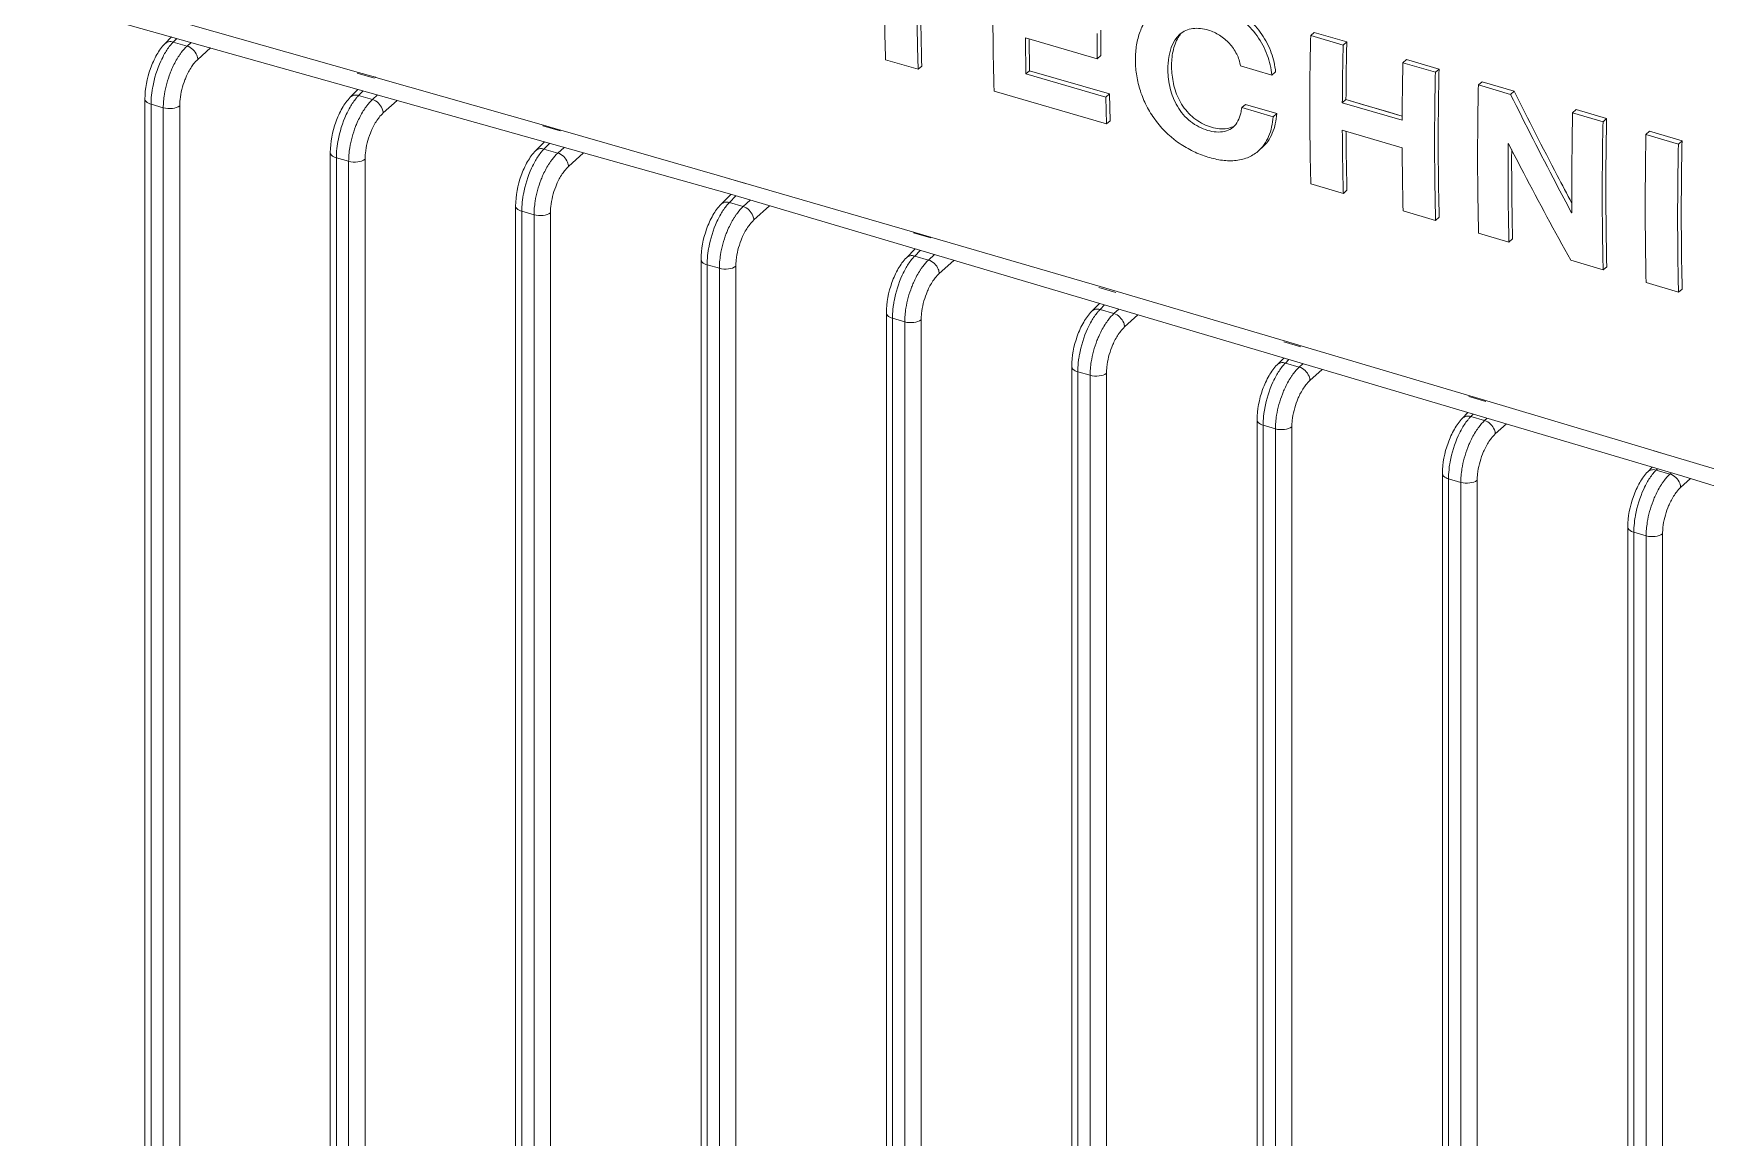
# Model space of a CAD drawing. Header units: millimetres. Extents: x 0 to 3564, y 0 to 2520.
# Drawn here: x 2432.2 to 2501, y 1802.8 to 1848.2 of the extents above; entities that cross this region are included whole.
import ezdxf

# ---------------------------------------------------------------- set-up
doc = ezdxf.new("R2010")
doc.units = ezdxf.units.MM
doc.layers.get('0').update_dxf_attribs({"lineweight": 13})

msp = doc.modelspace()

# ---------------------------------------------------------------- linework, layer by layer
for p, q in [((2421.141, 1852.743), (2460.834, 1841.576)), ((2437.618, 1847.754), (2437.89, 1848.031)), ((2445.578, 1846.574), (2438.663, 1848.534)), ((2473.001, 1847.994), (2475.951, 1847.135)), ((2476.101, 1847.265), (2476.1, 1848.307)), ((2484.726, 1848.087), (2484.876, 1848.217)), ((2486.061, 1847.695), (2484.726, 1848.087)), ((2486.211, 1847.825), (2484.876, 1848.217)), ((2438.105, 1847.97), (2437.961, 1847.824)), ((2437.961, 1847.824), (2438.531, 1847.66)), ((2438.531, 1847.66), (2438.692, 1847.805)), ((2438.97, 1847.108), (2439.493, 1847.58)), ((2486.061, 1847.695), (2486.211, 1847.825)), ((2467.248, 1847.096), (2468.587, 1846.707)), ((2468.587, 1846.707), (2468.737, 1846.837)), ((2473.019, 1846.515), (2473.169, 1846.645)), ((2476.451, 1845.688), (2473.169, 1846.645)), ((2475.951, 1847.135), (2476.101, 1847.265)), ((2481.839, 1846.844), (2483.135, 1846.465)), ((2488.52, 1846.973), (2488.67, 1847.103)), ((2489.855, 1846.58), (2488.52, 1846.973)), ((2490.005, 1846.71), (2488.67, 1847.103)), ((2489.855, 1846.58), (2490.005, 1846.71)), ((2446.234, 1846.338), (2445.518, 1846.541)), ((2446.271, 1846.377), (2445.578, 1846.574)), ((2446.292, 1846.371), (2446.271, 1846.377)), ((2453.189, 1844.401), (2446.292, 1846.371)), ((2476.301, 1845.558), (2473.019, 1846.515)), ((2483.285, 1846.595), (2483.135, 1846.465)), ((2491.623, 1846.059), (2491.773, 1846.189)), ((2492.948, 1845.669), (2491.623, 1846.059)), ((2493.098, 1845.799), (2491.773, 1846.189)), ((2436.796, 1845.479), (2436.796, 1845.481)), ((2436.796, 1775.765), (2436.796, 1845.481)), ((2437.046, 1845.264), (2437.046, 1775.549)), ((2437.551, 1845.119), (2437.046, 1845.264)), ((2445.239, 1845.554), (2445.555, 1845.874)), ((2445.769, 1845.814), (2445.582, 1845.624)), ((2445.582, 1845.624), (2446.152, 1845.46)), ((2446.152, 1845.46), (2446.36, 1845.648)), ((2446.591, 1844.908), (2447.161, 1845.422)), ((2471.709, 1845.8), (2476.328, 1844.454)), ((2476.301, 1845.558), (2476.451, 1845.688)), ((2476.328, 1844.454), (2476.301, 1845.558)), ((2476.451, 1845.688), (2476.479, 1844.584)), ((2482.042, 1845.258), (2481.892, 1845.129)), ((2483.336, 1844.88), (2482.042, 1845.258)), ((2486.027, 1845.325), (2486.177, 1845.455)), ((2488.487, 1844.604), (2486.027, 1845.325)), ((2488.488, 1844.777), (2486.177, 1845.455)), ((2492.948, 1845.669), (2493.098, 1845.799)), ((2437.551, 1775.403), (2437.551, 1845.119)), ((2438.227, 1845.205), (2438.227, 1775.489)), ((2476.328, 1844.454), (2476.478, 1844.584)), ((2483.186, 1844.75), (2481.892, 1845.129)), ((2483.186, 1844.75), (2483.336, 1844.88)), ((2495.496, 1844.917), (2495.646, 1845.046)), ((2496.745, 1844.547), (2495.496, 1844.917)), ((2496.895, 1844.677), (2495.646, 1845.046)), ((2496.745, 1844.547), (2496.895, 1844.677)), ((2453.866, 1844.178), (2453.151, 1844.38)), ((2453.881, 1844.203), (2453.189, 1844.401)), ((2453.901, 1844.197), (2453.881, 1844.203)), ((2460.426, 1842.319), (2453.901, 1844.197)), ((2486.027, 1844.197), (2488.487, 1843.475)), ((2498.512, 1844.025), (2498.662, 1844.155)), ((2499.844, 1843.63), (2498.512, 1844.025)), ((2499.994, 1843.76), (2498.662, 1844.155)), ((2444.417, 1843.279), (2444.417, 1843.281)), ((2444.417, 1773.565), (2444.417, 1843.281)), ((2452.86, 1843.354), (2453.219, 1843.718)), ((2453.433, 1843.658), (2453.203, 1843.424)), ((2453.203, 1843.424), (2453.773, 1843.26)), ((2453.773, 1843.26), (2454.028, 1843.49)), ((2454.212, 1842.708), (2454.829, 1843.265)), ((2492.842, 1843.649), (2492.859, 1843.644)), ((2499.844, 1843.63), (2499.994, 1843.76)), ((2444.667, 1843.064), (2444.667, 1773.349)), ((2445.172, 1842.919), (2444.667, 1843.064)), ((2445.172, 1773.203), (2445.172, 1842.919)), ((2445.848, 1843.005), (2445.848, 1773.289)), ((2461.492, 1842.007), (2460.426, 1842.321)), ((2460.795, 1842.213), (2460.426, 1842.319)), ((2461.499, 1842.009), (2460.795, 1842.213)), ((2468.444, 1839.995), (2461.499, 1842.009)), ((2484.733, 1841.994), (2486.069, 1841.602)), ((2460.481, 1841.154), (2460.882, 1841.561)), ((2461.094, 1841.499), (2460.824, 1841.224)), ((2460.824, 1841.224), (2461.394, 1841.06)), ((2460.834, 1841.576), (2500.025, 1829.971)), ((2461.394, 1841.06), (2461.686, 1841.323)), ((2486.069, 1841.602), (2486.219, 1841.732)), ((2452.038, 1841.079), (2452.038, 1841.081)), ((2452.038, 1771.365), (2452.038, 1841.081)), ((2452.793, 1840.719), (2452.288, 1840.864)), ((2452.288, 1840.864), (2452.288, 1771.149)), ((2452.793, 1771.003), (2452.793, 1840.719)), ((2453.469, 1840.805), (2453.469, 1771.089)), ((2461.833, 1840.508), (2462.477, 1841.089)), ((2488.528, 1840.879), (2489.863, 1840.487)), ((2489.863, 1840.487), (2490.013, 1840.616)), ((2495.453, 1840.806), (2495.469, 1840.82)), ((2495.47, 1840.801), (2495.453, 1840.806)), ((2469.102, 1839.767), (2468.402, 1839.973)), ((2469.146, 1839.791), (2468.444, 1839.995)), ((2476.074, 1837.767), (2469.146, 1839.791)), ((2491.63, 1839.966), (2492.879, 1839.597)), ((2468.102, 1838.954), (2468.46, 1839.318)), ((2468.672, 1839.255), (2468.445, 1839.024)), ((2469.015, 1838.86), (2469.26, 1839.081)), ((2492.879, 1839.597), (2493.029, 1839.727)), ((2459.659, 1838.879), (2459.659, 1838.881)), ((2459.659, 1769.165), (2459.659, 1838.881)), ((2460.414, 1838.519), (2459.909, 1838.664)), ((2459.909, 1838.664), (2459.909, 1768.949)), ((2460.414, 1768.803), (2460.414, 1838.519)), ((2461.09, 1838.605), (2461.09, 1768.889)), ((2468.445, 1839.024), (2469.015, 1838.86)), ((2469.454, 1838.308), (2470.051, 1838.847)), ((2495.418, 1838.848), (2496.752, 1838.453)), ((2496.752, 1838.453), (2496.902, 1838.583)), ((2476.711, 1837.527), (2476.011, 1837.733)), ((2476.774, 1837.561), (2476.074, 1837.767)), ((2498.519, 1837.93), (2499.85, 1837.536)), ((2475.723, 1836.754), (2476.038, 1837.074)), ((2476.25, 1837.011), (2476.066, 1836.824)), ((2483.684, 1835.527), (2476.774, 1837.561)), ((2499.85, 1837.536), (2500, 1837.666)), ((2467.28, 1836.679), (2467.28, 1836.681)), ((2467.28, 1766.965), (2467.28, 1836.681)), ((2468.035, 1836.319), (2467.53, 1836.464)), ((2467.53, 1836.464), (2467.53, 1766.749)), ((2468.035, 1766.603), (2468.035, 1836.319)), ((2468.711, 1836.405), (2468.711, 1766.689)), ((2476.066, 1836.824), (2476.636, 1836.66)), ((2476.636, 1836.66), (2476.834, 1836.838)), ((2477.075, 1836.108), (2477.625, 1836.604)), ((2484.32, 1835.288), (2483.621, 1835.493)), ((2484.382, 1835.321), (2483.684, 1835.527)), ((2491.274, 1833.277), (2484.382, 1835.321)), ((2474.901, 1834.479), (2474.901, 1834.481)), ((2474.901, 1764.765), (2474.901, 1834.481)), ((2475.656, 1834.119), (2475.151, 1834.264)), ((2475.151, 1834.264), (2475.151, 1764.549)), ((2483.344, 1834.554), (2483.616, 1834.83)), ((2483.828, 1834.767), (2483.687, 1834.624)), ((2483.687, 1834.624), (2484.257, 1834.46)), ((2484.257, 1834.46), (2484.408, 1834.596)), ((2484.696, 1833.908), (2485.199, 1834.361)), ((2475.656, 1764.403), (2475.656, 1834.119)), ((2476.332, 1834.205), (2476.332, 1764.489)), ((2491.93, 1833.048), (2491.23, 1833.254)), ((2491.97, 1833.07), (2491.274, 1833.277)), ((2498.844, 1831.017), (2491.97, 1833.07)), ((2482.522, 1832.279), (2482.522, 1832.281)), ((2482.522, 1762.565), (2482.522, 1832.281)), ((2490.965, 1832.354), (2491.194, 1832.586)), ((2491.406, 1832.523), (2491.308, 1832.424)), ((2491.308, 1832.424), (2491.878, 1832.26)), ((2491.878, 1832.26), (2491.981, 1832.353)), ((2483.277, 1831.919), (2482.772, 1832.064)), ((2482.772, 1832.064), (2482.772, 1762.349)), ((2483.277, 1762.203), (2483.277, 1831.919)), ((2483.953, 1832.005), (2483.953, 1762.289)), ((2492.317, 1831.708), (2492.772, 1832.119)), ((2499.473, 1830.827), (2498.839, 1831.014)), ((2499.473, 1830.828), (2498.844, 1831.017)), ((2499.535, 1830.81), (2499.473, 1830.828)), ((2499.534, 1830.809), (2499.473, 1830.827)), ((2506.473, 1828.722), (2499.535, 1830.81)), ((2498.586, 1830.154), (2498.772, 1830.342)), ((2498.984, 1830.28), (2498.929, 1830.224)), ((2498.929, 1830.224), (2499.499, 1830.06)), ((2490.143, 1830.079), (2490.143, 1830.081)), ((2490.143, 1760.365), (2490.143, 1830.081)), ((2490.898, 1829.719), (2490.393, 1829.864)), ((2490.393, 1829.864), (2490.393, 1760.149)), ((2490.898, 1760.003), (2490.898, 1829.719)), ((2491.574, 1829.805), (2491.574, 1760.089)), ((2499.499, 1830.06), (2499.555, 1830.11)), ((2499.938, 1829.508), (2500.343, 1829.873)), ((2500.025, 1829.971), (2534.412, 1819.308)), ((2497.764, 1827.879), (2497.764, 1827.881)), ((2497.764, 1758.165), (2497.764, 1827.881)), ((2498.519, 1827.519), (2498.014, 1827.664)), ((2498.014, 1827.664), (2498.014, 1757.949)), ((2498.519, 1757.803), (2498.519, 1827.519)), ((2499.195, 1827.605), (2499.195, 1757.889))]:
    msp.add_line(p, q)
msp.add_lwpolyline([(2488.488, 1844.777), (2487.818, 1844.976), (2486.995, 1845.213), (2486.177, 1845.455)])
for centre, radius, start, end in [((2585.988, 1847.709), 110.039, 179.75627, 180.29864), ((2578.655, 1848.685), 105.506, 180.3992, 180.57356), ((2576.861, 1848.666), 103.711, 180.57302, 181.11689), ((2440.648, 1845.629), 2.943, 145.79338, 147.99084), ((2440.36, 1845.262), 3.314, 176.83071, 179.95392), ((2448.269, 1843.429), 2.943, 145.79338, 147.99084), ((2447.981, 1843.062), 3.314, 176.83071, 179.95392), ((2455.89, 1841.229), 2.943, 145.79338, 147.99084), ((2455.602, 1840.862), 3.314, 176.83071, 179.95392), ((2463.511, 1839.029), 2.943, 145.79338, 147.99084), ((2463.223, 1838.662), 3.314, 176.83071, 179.95392), ((2471.132, 1836.829), 2.943, 145.79338, 147.99084), ((2470.844, 1836.462), 3.314, 176.83071, 179.95392), ((2478.753, 1834.629), 2.943, 145.79338, 147.99084), ((2478.465, 1834.262), 3.314, 176.83071, 179.95392), ((2486.374, 1832.429), 2.943, 145.79338, 147.99084), ((2486.086, 1832.062), 3.314, 176.83071, 179.95392), ((2493.995, 1830.229), 2.943, 145.79338, 147.99084), ((2493.707, 1829.862), 3.314, 176.83071, 179.95392), ((2501.616, 1828.029), 2.943, 145.79338, 147.99084), ((2501.328, 1827.662), 3.314, 176.83071, 179.95392)]:
    msp.add_arc(centre, radius, start, end)
for points, knots in [([(2467.215, 1852.041), (2467.208, 1851.622), (2467.19, 1849.974), (2467.21, 1848.325), (2467.248, 1847.096)], [0, 0, 0, 0, 0.253839, 1, 1, 1, 1]), ([(2468.587, 1846.707), (2468.574, 1847.113), (2468.534, 1848.761), (2468.534, 1850.41), (2468.554, 1851.652)], [0, 0, 0, 0, 0.246122, 1, 1, 1, 1]), ([(2468.701, 1851.608), (2468.695, 1851.205), (2468.68, 1849.614), (2468.7, 1848.024), (2468.737, 1846.837)], [0, 0, 0, 0, 0.253735, 1, 1, 1, 1]), ([(2471.7, 1851.893), (2471.687, 1851.376), (2471.647, 1849.345), (2471.663, 1847.313), (2471.709, 1845.8)], [0, 0, 0, 0, 0.254556, 1, 1, 1, 1]), ([(2483.134, 1846.464), (2483.105, 1846.744), (2482.972, 1847.314), (2482.552, 1848.097), (2481.94, 1848.754), (2481.208, 1849.235), (2480.426, 1849.524), (2479.647, 1849.638), (2478.906, 1849.531), (2478.482, 1849.289), (2478.307, 1849.138)], [0, 0, 0, 0, 0.128983, 0.265224, 0.40289, 0.53633, 0.662987, 0.782359, 0.893875, 1, 1, 1, 1]), ([(2483.285, 1846.594), (2483.257, 1846.862), (2483.133, 1847.407), (2482.744, 1848.162), (2482.176, 1848.807), (2481.488, 1849.294), (2480.745, 1849.604), (2479.997, 1849.755), (2479.273, 1849.717), (2478.836, 1849.536), (2478.649, 1849.412)], [0, 0, 0, 0, 0.127861, 0.26282, 0.399686, 0.53305, 0.660142, 0.780461, 0.89334, 1, 1, 1, 1]), ([(2478.307, 1849.138), (2478.173, 1849.022), (2477.936, 1848.746), (2477.69, 1848.252), (2477.55, 1847.7), (2477.504, 1847.112), (2477.545, 1846.5), (2477.684, 1845.877), (2477.928, 1845.262), (2478.389, 1844.478), (2479.044, 1843.818), (2479.815, 1843.351), (2480.412, 1843.106), (2481.008, 1842.956), (2481.587, 1842.924), (2482.123, 1843.035), (2482.429, 1843.217), (2482.557, 1843.328)], [0, 0, 0, 0, 0.054524, 0.110419, 0.168444, 0.228768, 0.291411, 0.356601, 0.424394, 0.49432, 0.635663, 0.704588, 0.77078, 0.83381, 0.892889, 0.947832, 1, 1, 1, 1]), ([(2473.019, 1846.515), (2473.017, 1846.637), (2473.008, 1847.131), (2473.003, 1847.624), (2473.001, 1847.994)], [0, 0, 0, 0, 0.248838, 1, 1, 1, 1]), ([(2481.534, 1844.319), (2481.456, 1844.251), (2481.261, 1844.15), (2480.926, 1844.106), (2480.569, 1844.156), (2480.21, 1844.289), (2479.86, 1844.486), (2479.548, 1844.758), (2479.291, 1845.085), (2479.038, 1845.558), (2478.901, 1846.066), (2478.853, 1846.568), (2478.859, 1847.24), (2479.022, 1847.858), (2479.351, 1848.143)], [0, 0, 0, 0, 0.053065, 0.109656, 0.170894, 0.236485, 0.305323, 0.376434, 0.44791, 0.517946, 0.651025, 0.714609, 0.776434, 1, 1, 1, 1]), ([(2481.506, 1844.336), (2481.321, 1844.253), (2480.984, 1844.229), (2480.562, 1844.339), (2480.232, 1844.485), (2479.918, 1844.688), (2479.642, 1844.954), (2479.414, 1845.261), (2479.188, 1845.699), (2479.03, 1846.273), (2478.987, 1846.953), (2479.071, 1847.59), (2479.244, 1847.981), (2479.37, 1848.137)], [0, 0, 0, 0, 0.111428, 0.173918, 0.239843, 0.308447, 0.37871, 0.448894, 0.517611, 0.648675, 0.772546, 0.8899, 1, 1, 1, 1]), ([(2479.351, 1848.143), (2479.424, 1848.206), (2479.59, 1848.314), (2479.886, 1848.394), (2480.205, 1848.388), (2480.418, 1848.343), (2480.524, 1848.311)], [0, 0, 0, 0, 0.233358, 0.474619, 0.730304, 1, 1, 1, 1]), ([(2480.524, 1848.311), (2480.684, 1848.265), (2480.998, 1848.116), (2481.4, 1847.778), (2481.701, 1847.345), (2481.818, 1847.011), (2481.839, 1846.843)], [0, 0, 0, 0, 0.24177, 0.496854, 0.754568, 1, 1, 1, 1]), ([(2484.726, 1848.087), (2484.701, 1847.061), (2484.675, 1845.029), (2484.706, 1842.998), (2484.733, 1841.994)], [0, 0, 0, 0, 0.505679, 1, 1, 1, 1]), ([(2437.618, 1847.754), (2437.488, 1847.622), (2437.257, 1847.294), (2436.923, 1846.544), (2436.796, 1845.906), (2436.796, 1845.481)], [0, 0, 0, 0, 0.226138, 0.481934, 1, 1, 1, 1]), ([(2437.607, 1847.347), (2437.55, 1847.246), (2437.328, 1846.81), (2437.182, 1846.335), (2437.115, 1845.968)], [0, 0, 0, 0, 0.236444, 1, 1, 1, 1]), ([(2437.961, 1847.824), (2437.93, 1847.792), (2437.796, 1847.646), (2437.684, 1847.48), (2437.607, 1847.347)], [0, 0, 0, 0, 0.225378, 1, 1, 1, 1]), ([(2437.618, 1847.754), (2437.658, 1847.794), (2437.774, 1847.852), (2437.899, 1847.841), (2437.961, 1847.824)], [0, 0, 0, 0, 0.468662, 1, 1, 1, 1]), ([(2438.214, 1847.284), (2438.239, 1847.321), (2438.334, 1847.454), (2438.442, 1847.579), (2438.531, 1847.66)], [0, 0, 0, 0, 0.269476, 1, 1, 1, 1]), ([(2438.531, 1847.66), (2438.707, 1847.605), (2438.911, 1847.405), (2438.968, 1847.166), (2438.97, 1847.108)], [0, 0, 0, 0, 0.759743, 1, 1, 1, 1]), ([(2486.027, 1845.325), (2486.028, 1845.522), (2486.034, 1846.312), (2486.047, 1847.102), (2486.061, 1847.695)], [0, 0, 0, 0, 0.248462, 1, 1, 1, 1]), ([(2486.211, 1847.825), (2486.206, 1847.627), (2486.189, 1846.837), (2486.18, 1846.047), (2486.177, 1845.455)], [0, 0, 0, 0, 0.25153, 1, 1, 1, 1]), ([(2437.835, 1846.546), (2437.857, 1846.604), (2437.948, 1846.825), (2438.058, 1847.039), (2438.152, 1847.19)], [0, 0, 0, 0, 0.259402, 1, 1, 1, 1]), ([(2438.443, 1846.274), (2438.463, 1846.327), (2438.547, 1846.526), (2438.652, 1846.717), (2438.744, 1846.847)], [0, 0, 0, 0, 0.262647, 1, 1, 1, 1]), ([(2438.744, 1846.847), (2438.762, 1846.872), (2438.83, 1846.965), (2438.908, 1847.051), (2438.97, 1847.108)], [0, 0, 0, 0, 0.268437, 1, 1, 1, 1]), ([(2488.52, 1846.973), (2488.515, 1846.774), (2488.499, 1845.985), (2488.489, 1845.195), (2488.487, 1844.604)], [0, 0, 0, 0, 0.251501, 1, 1, 1, 1]), ([(2490.005, 1846.71), (2489.993, 1846.194), (2489.958, 1844.163), (2489.972, 1842.131), (2490.012, 1840.616)], [0, 0, 0, 0, 0.254009, 1, 1, 1, 1]), ([(2437.115, 1845.968), (2437.106, 1845.924), (2437.077, 1845.75), (2437.058, 1845.575), (2437.051, 1845.445)], [0, 0, 0, 0, 0.257178, 1, 1, 1, 1]), ([(2437.563, 1845.389), (2437.571, 1845.484), (2437.62, 1845.879), (2437.727, 1846.265), (2437.835, 1846.546)], [0, 0, 0, 0, 0.241893, 1, 1, 1, 1]), ([(2438.227, 1845.205), (2438.227, 1845.29), (2438.249, 1845.655), (2438.341, 1846.014), (2438.443, 1846.274)], [0, 0, 0, 0, 0.234357, 1, 1, 1, 1]), ([(2489.862, 1840.487), (2489.835, 1841.491), (2489.809, 1843.522), (2489.831, 1845.554), (2489.855, 1846.58)], [0, 0, 0, 0, 0.494628, 1, 1, 1, 1]), ([(2491.623, 1846.059), (2491.6, 1845.033), (2491.576, 1843.002), (2491.604, 1840.97), (2491.63, 1839.966)], [0, 0, 0, 0, 0.505295, 1, 1, 1, 1]), ([(2437.046, 1845.264), (2437.011, 1845.275), (2436.908, 1845.311), (2436.797, 1845.403), (2436.796, 1845.479)], [0, 0, 0, 0, 0.32396, 1, 1, 1, 1]), ([(2445.239, 1845.554), (2445.109, 1845.422), (2444.878, 1845.094), (2444.544, 1844.344), (2444.417, 1843.706), (2444.417, 1843.281)], [0, 0, 0, 0, 0.226138, 0.481934, 1, 1, 1, 1]), ([(2445.582, 1845.624), (2445.551, 1845.592), (2445.417, 1845.446), (2445.305, 1845.28), (2445.228, 1845.147)], [0, 0, 0, 0, 0.225378, 1, 1, 1, 1]), ([(2445.239, 1845.554), (2445.279, 1845.594), (2445.395, 1845.652), (2445.52, 1845.641), (2445.582, 1845.624)], [0, 0, 0, 0, 0.468662, 1, 1, 1, 1]), ([(2445.835, 1845.084), (2445.86, 1845.121), (2445.955, 1845.254), (2446.063, 1845.379), (2446.152, 1845.46)], [0, 0, 0, 0, 0.269476, 1, 1, 1, 1]), ([(2446.152, 1845.46), (2446.328, 1845.405), (2446.532, 1845.205), (2446.589, 1844.966), (2446.591, 1844.908)], [0, 0, 0, 0, 0.759743, 1, 1, 1, 1]), ([(2495.453, 1840.806), (2495.239, 1841.207), (2494.385, 1842.818), (2493.556, 1844.443), (2492.948, 1845.669)], [0, 0, 0, 0, 0.249368, 1, 1, 1, 1]), ([(2495.467, 1841.19), (2495.265, 1841.571), (2494.458, 1843.098), (2493.674, 1844.637), (2493.098, 1845.799)], [0, 0, 0, 0, 0.249407, 1, 1, 1, 1]), ([(2438.227, 1845.204), (2438.144, 1845.136), (2437.906, 1845.071), (2437.671, 1845.084), (2437.551, 1845.119)], [0, 0, 0, 0, 0.4633, 1, 1, 1, 1]), ([(2445.228, 1845.147), (2445.171, 1845.046), (2444.949, 1844.61), (2444.803, 1844.135), (2444.736, 1843.768)], [0, 0, 0, 0, 0.236444, 1, 1, 1, 1]), ([(2445.456, 1844.346), (2445.478, 1844.404), (2445.569, 1844.625), (2445.679, 1844.839), (2445.773, 1844.99)], [0, 0, 0, 0, 0.259402, 1, 1, 1, 1]), ([(2446.064, 1844.074), (2446.084, 1844.127), (2446.168, 1844.326), (2446.273, 1844.517), (2446.365, 1844.647)], [0, 0, 0, 0, 0.262647, 1, 1, 1, 1]), ([(2446.365, 1844.647), (2446.383, 1844.672), (2446.451, 1844.765), (2446.529, 1844.851), (2446.591, 1844.908)], [0, 0, 0, 0, 0.268437, 1, 1, 1, 1]), ([(2481.891, 1845.128), (2481.881, 1845.049), (2481.83, 1844.758), (2481.7, 1844.462), (2481.534, 1844.319)], [0, 0, 0, 0, 0.265833, 1, 1, 1, 1]), ([(2482.557, 1843.328), (2482.652, 1843.41), (2482.824, 1843.602), (2483.012, 1843.946), (2483.133, 1844.335), (2483.174, 1844.609), (2483.186, 1844.749)], [0, 0, 0, 0, 0.236941, 0.480341, 0.734322, 1, 1, 1, 1]), ([(2482.707, 1843.458), (2482.802, 1843.54), (2482.975, 1843.732), (2483.163, 1844.077), (2483.284, 1844.465), (2483.324, 1844.739), (2483.336, 1844.88)], [0, 0, 0, 0, 0.236923, 0.48033, 0.734324, 1, 1, 1, 1]), ([(2495.496, 1844.917), (2495.488, 1844.57), (2495.464, 1843.199), (2495.46, 1841.827), (2495.47, 1840.801)], [0, 0, 0, 0, 0.252461, 1, 1, 1, 1]), ([(2496.895, 1844.677), (2496.884, 1844.162), (2496.852, 1842.131), (2496.865, 1840.099), (2496.902, 1838.583)], [0, 0, 0, 0, 0.25367, 1, 1, 1, 1]), ([(2445.184, 1843.189), (2445.192, 1843.284), (2445.241, 1843.679), (2445.348, 1844.065), (2445.456, 1844.346)], [0, 0, 0, 0, 0.241893, 1, 1, 1, 1]), ([(2445.848, 1843.005), (2445.848, 1843.09), (2445.87, 1843.455), (2445.962, 1843.814), (2446.064, 1844.074)], [0, 0, 0, 0, 0.234357, 1, 1, 1, 1]), ([(2486.069, 1841.602), (2486.063, 1841.817), (2486.041, 1842.681), (2486.03, 1843.546), (2486.027, 1844.197)], [0, 0, 0, 0, 0.248101, 1, 1, 1, 1]), ([(2486.178, 1844.152), (2486.179, 1843.949), (2486.186, 1843.142), (2486.202, 1842.335), (2486.219, 1841.732)], [0, 0, 0, 0, 0.251776, 1, 1, 1, 1]), ([(2496.752, 1838.453), (2496.727, 1839.459), (2496.703, 1841.49), (2496.723, 1843.522), (2496.745, 1844.547)], [0, 0, 0, 0, 0.495091, 1, 1, 1, 1]), ([(2498.512, 1844.025), (2498.502, 1843.51), (2498.47, 1841.478), (2498.483, 1839.446), (2498.519, 1837.93)], [0, 0, 0, 0, 0.253565, 1, 1, 1, 1]), ([(2444.667, 1843.064), (2444.632, 1843.075), (2444.529, 1843.111), (2444.418, 1843.203), (2444.417, 1843.279)], [0, 0, 0, 0, 0.32396, 1, 1, 1, 1]), ([(2444.736, 1843.768), (2444.727, 1843.724), (2444.698, 1843.55), (2444.679, 1843.375), (2444.672, 1843.245)], [0, 0, 0, 0, 0.257178, 1, 1, 1, 1]), ([(2452.86, 1843.354), (2452.73, 1843.222), (2452.499, 1842.894), (2452.165, 1842.144), (2452.038, 1841.506), (2452.038, 1841.081)], [0, 0, 0, 0, 0.226138, 0.481934, 1, 1, 1, 1]), ([(2453.203, 1843.424), (2453.172, 1843.392), (2453.038, 1843.246), (2452.926, 1843.08), (2452.85, 1842.947)], [0, 0, 0, 0, 0.225378, 1, 1, 1, 1]), ([(2452.86, 1843.354), (2452.9, 1843.394), (2453.016, 1843.452), (2453.141, 1843.441), (2453.203, 1843.424)], [0, 0, 0, 0, 0.468662, 1, 1, 1, 1]), ([(2453.456, 1842.884), (2453.481, 1842.921), (2453.576, 1843.054), (2453.684, 1843.179), (2453.773, 1843.26)], [0, 0, 0, 0, 0.269476, 1, 1, 1, 1]), ([(2453.773, 1843.26), (2453.949, 1843.205), (2454.153, 1843.005), (2454.21, 1842.766), (2454.212, 1842.708)], [0, 0, 0, 0, 0.759743, 1, 1, 1, 1]), ([(2488.487, 1843.475), (2488.488, 1843.257), (2488.494, 1842.392), (2488.51, 1841.527), (2488.527, 1840.879)], [0, 0, 0, 0, 0.251847, 1, 1, 1, 1]), ([(2492.879, 1839.598), (2492.87, 1839.931), (2492.841, 1841.282), (2492.835, 1842.633), (2492.842, 1843.649)], [0, 0, 0, 0, 0.247322, 1, 1, 1, 1]), ([(2492.859, 1843.644), (2493.067, 1843.24), (2493.902, 1841.632), (2494.76, 1840.036), (2495.418, 1838.848)], [0, 0, 0, 0, 0.250668, 1, 1, 1, 1]), ([(2492.99, 1843.39), (2492.989, 1843.081), (2492.988, 1841.861), (2493.005, 1840.64), (2493.029, 1839.727)], [0, 0, 0, 0, 0.252421, 1, 1, 1, 1]), ([(2499.85, 1837.536), (2499.838, 1838.037), (2499.803, 1840.068), (2499.812, 1842.1), (2499.844, 1843.63)], [0, 0, 0, 0, 0.246453, 1, 1, 1, 1]), ([(2499.994, 1843.76), (2499.983, 1843.245), (2499.953, 1841.214), (2499.965, 1839.182), (2500, 1837.666)], [0, 0, 0, 0, 0.253494, 1, 1, 1, 1]), ([(2445.848, 1843.004), (2445.765, 1842.936), (2445.527, 1842.871), (2445.292, 1842.884), (2445.172, 1842.919)], [0, 0, 0, 0, 0.4633, 1, 1, 1, 1]), ([(2452.85, 1842.947), (2452.792, 1842.846), (2452.57, 1842.41), (2452.424, 1841.935), (2452.357, 1841.568)], [0, 0, 0, 0, 0.236444, 1, 1, 1, 1]), ([(2453.077, 1842.146), (2453.099, 1842.204), (2453.19, 1842.425), (2453.3, 1842.639), (2453.394, 1842.79)], [0, 0, 0, 0, 0.259402, 1, 1, 1, 1]), ([(2453.986, 1842.447), (2454.004, 1842.472), (2454.072, 1842.565), (2454.15, 1842.651), (2454.212, 1842.708)], [0, 0, 0, 0, 0.268437, 1, 1, 1, 1]), ([(2452.805, 1840.989), (2452.813, 1841.084), (2452.862, 1841.479), (2452.969, 1841.865), (2453.077, 1842.146)], [0, 0, 0, 0, 0.241893, 1, 1, 1, 1]), ([(2453.469, 1840.805), (2453.469, 1840.89), (2453.491, 1841.255), (2453.583, 1841.614), (2453.685, 1841.874)], [0, 0, 0, 0, 0.234357, 1, 1, 1, 1]), ([(2453.685, 1841.874), (2453.705, 1841.927), (2453.789, 1842.126), (2453.894, 1842.317), (2453.986, 1842.447)], [0, 0, 0, 0, 0.262647, 1, 1, 1, 1]), ([(2452.357, 1841.568), (2452.348, 1841.524), (2452.319, 1841.35), (2452.3, 1841.175), (2452.293, 1841.045)], [0, 0, 0, 0, 0.257178, 1, 1, 1, 1]), ([(2460.481, 1841.154), (2460.351, 1841.022), (2460.121, 1840.694), (2459.786, 1839.944), (2459.659, 1839.306), (2459.659, 1838.881)], [0, 0, 0, 0, 0.226138, 0.481934, 1, 1, 1, 1]), ([(2460.824, 1841.224), (2460.793, 1841.192), (2460.659, 1841.046), (2460.547, 1840.88), (2460.471, 1840.747)], [0, 0, 0, 0, 0.225378, 1, 1, 1, 1]), ([(2460.481, 1841.154), (2460.521, 1841.194), (2460.637, 1841.252), (2460.762, 1841.241), (2460.824, 1841.224)], [0, 0, 0, 0, 0.468662, 1, 1, 1, 1]), ([(2452.288, 1840.864), (2452.253, 1840.875), (2452.15, 1840.911), (2452.039, 1841.003), (2452.038, 1841.079)], [0, 0, 0, 0, 0.32396, 1, 1, 1, 1]), ([(2453.469, 1840.804), (2453.386, 1840.736), (2453.148, 1840.671), (2452.913, 1840.684), (2452.793, 1840.719)], [0, 0, 0, 0, 0.4633, 1, 1, 1, 1]), ([(2460.471, 1840.747), (2460.413, 1840.646), (2460.191, 1840.21), (2460.046, 1839.735), (2459.978, 1839.368)], [0, 0, 0, 0, 0.236444, 1, 1, 1, 1]), ([(2460.698, 1839.946), (2460.72, 1840.004), (2460.811, 1840.225), (2460.921, 1840.439), (2461.015, 1840.59)], [0, 0, 0, 0, 0.259402, 1, 1, 1, 1]), ([(2461.077, 1840.684), (2461.102, 1840.721), (2461.197, 1840.854), (2461.306, 1840.979), (2461.394, 1841.06)], [0, 0, 0, 0, 0.269476, 1, 1, 1, 1]), ([(2461.394, 1841.06), (2461.57, 1841.005), (2461.774, 1840.805), (2461.831, 1840.566), (2461.833, 1840.508)], [0, 0, 0, 0, 0.759743, 1, 1, 1, 1]), ([(2461.607, 1840.247), (2461.625, 1840.272), (2461.693, 1840.365), (2461.771, 1840.451), (2461.833, 1840.508)], [0, 0, 0, 0, 0.268437, 1, 1, 1, 1]), ([(2460.426, 1838.789), (2460.434, 1838.884), (2460.483, 1839.279), (2460.59, 1839.665), (2460.698, 1839.946)], [0, 0, 0, 0, 0.241893, 1, 1, 1, 1]), ([(2461.306, 1839.674), (2461.326, 1839.727), (2461.41, 1839.926), (2461.515, 1840.117), (2461.607, 1840.247)], [0, 0, 0, 0, 0.262647, 1, 1, 1, 1]), ([(2459.978, 1839.368), (2459.969, 1839.324), (2459.94, 1839.15), (2459.921, 1838.975), (2459.914, 1838.845)], [0, 0, 0, 0, 0.257178, 1, 1, 1, 1]), ([(2461.09, 1838.605), (2461.09, 1838.69), (2461.112, 1839.055), (2461.204, 1839.414), (2461.306, 1839.674)], [0, 0, 0, 0, 0.234357, 1, 1, 1, 1]), ([(2459.909, 1838.664), (2459.874, 1838.675), (2459.771, 1838.711), (2459.66, 1838.803), (2459.659, 1838.879)], [0, 0, 0, 0, 0.32396, 1, 1, 1, 1]), ([(2461.09, 1838.604), (2461.007, 1838.536), (2460.769, 1838.471), (2460.534, 1838.484), (2460.414, 1838.519)], [0, 0, 0, 0, 0.4633, 1, 1, 1, 1]), ([(2468.102, 1838.954), (2467.972, 1838.822), (2467.742, 1838.494), (2467.407, 1837.744), (2467.28, 1837.106), (2467.28, 1836.681)], [0, 0, 0, 0, 0.226138, 0.481934, 1, 1, 1, 1]), ([(2468.092, 1838.547), (2468.034, 1838.446), (2467.812, 1838.01), (2467.667, 1837.535), (2467.599, 1837.168)], [0, 0, 0, 0, 0.236444, 1, 1, 1, 1]), ([(2468.445, 1839.024), (2468.414, 1838.992), (2468.28, 1838.846), (2468.168, 1838.68), (2468.092, 1838.547)], [0, 0, 0, 0, 0.225378, 1, 1, 1, 1]), ([(2468.102, 1838.954), (2468.142, 1838.994), (2468.258, 1839.052), (2468.383, 1839.041), (2468.445, 1839.024)], [0, 0, 0, 0, 0.468662, 1, 1, 1, 1]), ([(2468.319, 1837.746), (2468.341, 1837.804), (2468.432, 1838.025), (2468.542, 1838.239), (2468.636, 1838.39)], [0, 0, 0, 0, 0.259402, 1, 1, 1, 1]), ([(2468.698, 1838.484), (2468.723, 1838.521), (2468.818, 1838.654), (2468.927, 1838.779), (2469.015, 1838.86)], [0, 0, 0, 0, 0.269476, 1, 1, 1, 1]), ([(2469.015, 1838.86), (2469.191, 1838.805), (2469.395, 1838.605), (2469.452, 1838.366), (2469.454, 1838.308)], [0, 0, 0, 0, 0.759743, 1, 1, 1, 1]), ([(2468.047, 1836.589), (2468.055, 1836.684), (2468.104, 1837.079), (2468.211, 1837.465), (2468.319, 1837.746)], [0, 0, 0, 0, 0.241893, 1, 1, 1, 1]), ([(2468.927, 1837.474), (2468.947, 1837.527), (2469.031, 1837.726), (2469.136, 1837.917), (2469.228, 1838.047)], [0, 0, 0, 0, 0.262647, 1, 1, 1, 1]), ([(2469.228, 1838.047), (2469.246, 1838.072), (2469.314, 1838.165), (2469.392, 1838.251), (2469.454, 1838.308)], [0, 0, 0, 0, 0.268437, 1, 1, 1, 1]), ([(2467.599, 1837.168), (2467.59, 1837.124), (2467.561, 1836.95), (2467.542, 1836.775), (2467.535, 1836.645)], [0, 0, 0, 0, 0.257178, 1, 1, 1, 1]), ([(2468.711, 1836.405), (2468.711, 1836.49), (2468.733, 1836.855), (2468.825, 1837.214), (2468.927, 1837.474)], [0, 0, 0, 0, 0.234357, 1, 1, 1, 1]), ([(2467.53, 1836.464), (2467.495, 1836.475), (2467.392, 1836.511), (2467.281, 1836.603), (2467.28, 1836.679)], [0, 0, 0, 0, 0.32396, 1, 1, 1, 1]), ([(2468.711, 1836.404), (2468.628, 1836.336), (2468.39, 1836.271), (2468.155, 1836.284), (2468.035, 1836.319)], [0, 0, 0, 0, 0.4633, 1, 1, 1, 1]), ([(2475.723, 1836.754), (2475.593, 1836.622), (2475.363, 1836.294), (2475.028, 1835.544), (2474.901, 1834.906), (2474.901, 1834.481)], [0, 0, 0, 0, 0.226138, 0.481934, 1, 1, 1, 1]), ([(2475.713, 1836.347), (2475.655, 1836.246), (2475.433, 1835.81), (2475.288, 1835.335), (2475.22, 1834.968)], [0, 0, 0, 0, 0.236444, 1, 1, 1, 1]), ([(2476.066, 1836.824), (2476.035, 1836.792), (2475.901, 1836.646), (2475.789, 1836.48), (2475.713, 1836.347)], [0, 0, 0, 0, 0.225378, 1, 1, 1, 1]), ([(2475.723, 1836.754), (2475.763, 1836.794), (2475.879, 1836.852), (2476.004, 1836.841), (2476.066, 1836.824)], [0, 0, 0, 0, 0.468662, 1, 1, 1, 1]), ([(2476.319, 1836.284), (2476.344, 1836.321), (2476.439, 1836.454), (2476.548, 1836.579), (2476.636, 1836.66)], [0, 0, 0, 0, 0.269476, 1, 1, 1, 1]), ([(2476.636, 1836.66), (2476.812, 1836.605), (2477.016, 1836.405), (2477.073, 1836.166), (2477.075, 1836.108)], [0, 0, 0, 0, 0.759743, 1, 1, 1, 1]), ([(2475.94, 1835.546), (2475.962, 1835.604), (2476.053, 1835.825), (2476.163, 1836.039), (2476.257, 1836.19)], [0, 0, 0, 0, 0.259402, 1, 1, 1, 1]), ([(2476.548, 1835.274), (2476.568, 1835.327), (2476.652, 1835.526), (2476.757, 1835.717), (2476.849, 1835.847)], [0, 0, 0, 0, 0.262647, 1, 1, 1, 1]), ([(2476.849, 1835.847), (2476.867, 1835.872), (2476.935, 1835.965), (2477.013, 1836.051), (2477.075, 1836.108)], [0, 0, 0, 0, 0.268437, 1, 1, 1, 1]), ([(2475.22, 1834.968), (2475.211, 1834.924), (2475.182, 1834.75), (2475.163, 1834.575), (2475.156, 1834.445)], [0, 0, 0, 0, 0.257178, 1, 1, 1, 1]), ([(2475.668, 1834.389), (2475.676, 1834.484), (2475.725, 1834.879), (2475.832, 1835.265), (2475.94, 1835.546)], [0, 0, 0, 0, 0.241893, 1, 1, 1, 1]), ([(2476.332, 1834.205), (2476.332, 1834.29), (2476.354, 1834.655), (2476.446, 1835.014), (2476.548, 1835.274)], [0, 0, 0, 0, 0.234357, 1, 1, 1, 1]), ([(2475.151, 1834.264), (2475.116, 1834.275), (2475.013, 1834.311), (2474.902, 1834.403), (2474.901, 1834.479)], [0, 0, 0, 0, 0.32396, 1, 1, 1, 1]), ([(2483.344, 1834.554), (2483.214, 1834.422), (2482.984, 1834.094), (2482.649, 1833.344), (2482.522, 1832.706), (2482.522, 1832.281)], [0, 0, 0, 0, 0.226138, 0.481934, 1, 1, 1, 1]), ([(2483.687, 1834.624), (2483.656, 1834.592), (2483.522, 1834.446), (2483.41, 1834.28), (2483.334, 1834.147)], [0, 0, 0, 0, 0.225378, 1, 1, 1, 1]), ([(2483.344, 1834.554), (2483.384, 1834.594), (2483.5, 1834.652), (2483.625, 1834.641), (2483.687, 1834.624)], [0, 0, 0, 0, 0.468662, 1, 1, 1, 1]), ([(2483.94, 1834.084), (2483.965, 1834.121), (2484.06, 1834.254), (2484.169, 1834.379), (2484.257, 1834.46)], [0, 0, 0, 0, 0.269476, 1, 1, 1, 1]), ([(2484.257, 1834.46), (2484.433, 1834.405), (2484.637, 1834.205), (2484.694, 1833.966), (2484.696, 1833.908)], [0, 0, 0, 0, 0.759743, 1, 1, 1, 1]), ([(2476.332, 1834.204), (2476.249, 1834.136), (2476.011, 1834.071), (2475.776, 1834.084), (2475.656, 1834.119)], [0, 0, 0, 0, 0.4633, 1, 1, 1, 1]), ([(2483.334, 1834.147), (2483.276, 1834.046), (2483.054, 1833.61), (2482.909, 1833.135), (2482.841, 1832.768)], [0, 0, 0, 0, 0.236444, 1, 1, 1, 1]), ([(2483.561, 1833.346), (2483.583, 1833.404), (2483.674, 1833.625), (2483.784, 1833.839), (2483.878, 1833.99)], [0, 0, 0, 0, 0.259402, 1, 1, 1, 1]), ([(2484.169, 1833.074), (2484.189, 1833.127), (2484.273, 1833.326), (2484.378, 1833.517), (2484.47, 1833.647)], [0, 0, 0, 0, 0.262647, 1, 1, 1, 1]), ([(2484.47, 1833.647), (2484.488, 1833.672), (2484.556, 1833.765), (2484.634, 1833.851), (2484.696, 1833.908)], [0, 0, 0, 0, 0.268437, 1, 1, 1, 1]), ([(2483.289, 1832.189), (2483.297, 1832.284), (2483.346, 1832.679), (2483.453, 1833.065), (2483.561, 1833.346)], [0, 0, 0, 0, 0.241893, 1, 1, 1, 1]), ([(2483.953, 1832.005), (2483.953, 1832.09), (2483.975, 1832.455), (2484.067, 1832.814), (2484.169, 1833.074)], [0, 0, 0, 0, 0.234357, 1, 1, 1, 1]), ([(2482.772, 1832.064), (2482.737, 1832.075), (2482.634, 1832.111), (2482.523, 1832.203), (2482.522, 1832.279)], [0, 0, 0, 0, 0.32396, 1, 1, 1, 1]), ([(2482.841, 1832.768), (2482.832, 1832.724), (2482.803, 1832.55), (2482.784, 1832.375), (2482.777, 1832.245)], [0, 0, 0, 0, 0.257178, 1, 1, 1, 1]), ([(2490.965, 1832.354), (2490.835, 1832.222), (2490.605, 1831.894), (2490.27, 1831.144), (2490.143, 1830.506), (2490.143, 1830.081)], [0, 0, 0, 0, 0.226138, 0.481934, 1, 1, 1, 1]), ([(2491.308, 1832.424), (2491.277, 1832.392), (2491.143, 1832.246), (2491.031, 1832.08), (2490.955, 1831.947)], [0, 0, 0, 0, 0.225378, 1, 1, 1, 1]), ([(2490.965, 1832.354), (2491.005, 1832.394), (2491.121, 1832.452), (2491.246, 1832.441), (2491.308, 1832.424)], [0, 0, 0, 0, 0.468662, 1, 1, 1, 1]), ([(2491.561, 1831.884), (2491.586, 1831.921), (2491.681, 1832.054), (2491.79, 1832.179), (2491.878, 1832.26)], [0, 0, 0, 0, 0.269476, 1, 1, 1, 1]), ([(2491.878, 1832.26), (2492.054, 1832.205), (2492.259, 1832.005), (2492.315, 1831.766), (2492.317, 1831.708)], [0, 0, 0, 0, 0.759743, 1, 1, 1, 1]), ([(2483.953, 1832.004), (2483.87, 1831.936), (2483.632, 1831.871), (2483.397, 1831.884), (2483.277, 1831.919)], [0, 0, 0, 0, 0.4633, 1, 1, 1, 1]), ([(2490.955, 1831.947), (2490.897, 1831.846), (2490.675, 1831.41), (2490.53, 1830.935), (2490.462, 1830.568)], [0, 0, 0, 0, 0.236444, 1, 1, 1, 1]), ([(2491.182, 1831.146), (2491.204, 1831.204), (2491.295, 1831.425), (2491.405, 1831.639), (2491.499, 1831.79)], [0, 0, 0, 0, 0.259402, 1, 1, 1, 1]), ([(2492.091, 1831.447), (2492.109, 1831.472), (2492.177, 1831.565), (2492.255, 1831.651), (2492.317, 1831.708)], [0, 0, 0, 0, 0.268437, 1, 1, 1, 1]), ([(2490.91, 1829.989), (2490.918, 1830.084), (2490.967, 1830.479), (2491.074, 1830.865), (2491.182, 1831.146)], [0, 0, 0, 0, 0.241893, 1, 1, 1, 1]), ([(2491.574, 1829.805), (2491.574, 1829.89), (2491.596, 1830.255), (2491.688, 1830.614), (2491.79, 1830.874)], [0, 0, 0, 0, 0.234357, 1, 1, 1, 1]), ([(2491.79, 1830.874), (2491.81, 1830.927), (2491.894, 1831.126), (2491.999, 1831.317), (2492.091, 1831.447)], [0, 0, 0, 0, 0.262647, 1, 1, 1, 1]), ([(2490.462, 1830.568), (2490.453, 1830.524), (2490.424, 1830.35), (2490.405, 1830.175), (2490.398, 1830.045)], [0, 0, 0, 0, 0.257178, 1, 1, 1, 1]), ([(2498.586, 1830.154), (2498.456, 1830.022), (2498.226, 1829.694), (2497.891, 1828.944), (2497.764, 1828.306), (2497.764, 1827.881)], [0, 0, 0, 0, 0.226138, 0.481934, 1, 1, 1, 1]), ([(2498.929, 1830.224), (2498.898, 1830.192), (2498.764, 1830.046), (2498.653, 1829.88), (2498.576, 1829.747)], [0, 0, 0, 0, 0.225378, 1, 1, 1, 1]), ([(2498.586, 1830.154), (2498.626, 1830.194), (2498.742, 1830.252), (2498.867, 1830.241), (2498.929, 1830.224)], [0, 0, 0, 0, 0.468662, 1, 1, 1, 1]), ([(2490.393, 1829.864), (2490.358, 1829.875), (2490.255, 1829.911), (2490.144, 1830.003), (2490.143, 1830.079)], [0, 0, 0, 0, 0.32396, 1, 1, 1, 1]), ([(2491.574, 1829.804), (2491.491, 1829.736), (2491.253, 1829.671), (2491.018, 1829.684), (2490.898, 1829.719)], [0, 0, 0, 0, 0.4633, 1, 1, 1, 1]), ([(2498.576, 1829.747), (2498.518, 1829.646), (2498.296, 1829.21), (2498.151, 1828.735), (2498.083, 1828.368)], [0, 0, 0, 0, 0.236444, 1, 1, 1, 1]), ([(2498.803, 1828.946), (2498.825, 1829.004), (2498.916, 1829.225), (2499.026, 1829.439), (2499.12, 1829.59)], [0, 0, 0, 0, 0.259402, 1, 1, 1, 1]), ([(2499.182, 1829.684), (2499.207, 1829.721), (2499.302, 1829.854), (2499.411, 1829.979), (2499.499, 1830.06)], [0, 0, 0, 0, 0.269476, 1, 1, 1, 1]), ([(2499.499, 1830.06), (2499.675, 1830.005), (2499.88, 1829.805), (2499.936, 1829.566), (2499.938, 1829.508)], [0, 0, 0, 0, 0.759743, 1, 1, 1, 1]), ([(2499.712, 1829.247), (2499.73, 1829.272), (2499.798, 1829.365), (2499.876, 1829.451), (2499.938, 1829.508)], [0, 0, 0, 0, 0.268437, 1, 1, 1, 1]), ([(2498.531, 1827.789), (2498.539, 1827.884), (2498.588, 1828.279), (2498.695, 1828.665), (2498.803, 1828.946)], [0, 0, 0, 0, 0.241893, 1, 1, 1, 1]), ([(2499.411, 1828.674), (2499.431, 1828.727), (2499.515, 1828.926), (2499.62, 1829.117), (2499.712, 1829.247)], [0, 0, 0, 0, 0.262647, 1, 1, 1, 1]), ([(2498.083, 1828.368), (2498.075, 1828.324), (2498.045, 1828.15), (2498.026, 1827.975), (2498.019, 1827.845)], [0, 0, 0, 0, 0.257178, 1, 1, 1, 1]), ([(2499.195, 1827.605), (2499.195, 1827.69), (2499.217, 1828.055), (2499.309, 1828.414), (2499.411, 1828.674)], [0, 0, 0, 0, 0.234357, 1, 1, 1, 1]), ([(2498.014, 1827.664), (2497.979, 1827.675), (2497.876, 1827.711), (2497.765, 1827.803), (2497.764, 1827.879)], [0, 0, 0, 0, 0.32396, 1, 1, 1, 1]), ([(2499.195, 1827.604), (2499.112, 1827.536), (2498.875, 1827.471), (2498.639, 1827.484), (2498.519, 1827.519)], [0, 0, 0, 0, 0.4633, 1, 1, 1, 1])]:
    msp.add_open_spline(points, degree=3, knots=knots)
for points in [[(2437.551, 1845.119), (2437.551, 1845.209), (2437.555, 1845.299), (2437.563, 1845.389)], [(2445.172, 1842.919), (2445.172, 1843.009), (2445.176, 1843.099), (2445.184, 1843.189)], [(2452.793, 1840.719), (2452.793, 1840.809), (2452.797, 1840.899), (2452.805, 1840.989)], [(2460.414, 1838.519), (2460.414, 1838.609), (2460.418, 1838.699), (2460.426, 1838.789)], [(2468.035, 1836.319), (2468.035, 1836.409), (2468.039, 1836.499), (2468.047, 1836.589)], [(2475.656, 1834.119), (2475.656, 1834.209), (2475.66, 1834.299), (2475.668, 1834.389)], [(2483.277, 1831.919), (2483.277, 1832.009), (2483.281, 1832.099), (2483.289, 1832.189)], [(2490.898, 1829.719), (2490.898, 1829.809), (2490.902, 1829.899), (2490.91, 1829.989)], [(2498.519, 1827.519), (2498.519, 1827.609), (2498.523, 1827.699), (2498.531, 1827.789)]]:
    msp.add_open_spline(points, degree=3)

doc.saveas('drawing.dxf')
